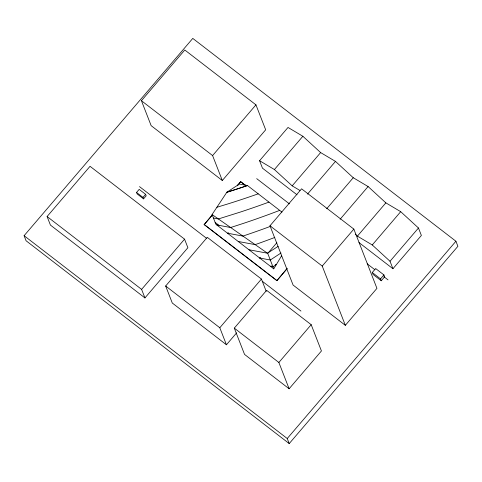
<?xml version="1.0" encoding="UTF-8"?>
<svg xmlns="http://www.w3.org/2000/svg" width="482" height="482" viewBox="0 0 482 482"><rect width="100%" height="100%" fill="white"/><g stroke="black" fill="none" stroke-linecap="round" stroke-linejoin="round"><path stroke-width="0.72" d="M281.958 212.122L247.489 185.546L239.391 184.04L226.817 192.276L212.074 214.544L215.852 224.232L273.752 268.86L281.681 255.647M24.1 235.698L192.782 38.409L455.924 241.241L457.9 246.302L289.218 443.591L26.076 240.759L24.1 235.698L287.242 438.524L289.218 443.591M141.425 100.714L184.787 50.001L255.954 104.853L265.678 129.797L222.316 180.509L151.149 125.657L141.425 100.714L212.592 155.566L222.316 180.509M47.097 216.538L90.044 166.308L184.558 239.156L187.89 247.7L144.937 297.93L50.429 225.082L47.097 216.538L141.612 289.387L144.937 297.93M136.545 192.451L139.178 189.372L145.612 194.324L146.179 195.788L143.546 198.867L137.117 193.909L136.545 192.451L142.979 197.409L143.546 198.867M142.979 197.409L145.612 194.324M212.592 155.566L255.954 104.853M141.612 289.387L184.558 239.156M287.139 268.673L276.897 280.657L204.181 224.612L212.405 214.725M237.289 185.618L240.705 181.624L245.477 185.299M204.181 224.612L212.478 214.912M237.361 185.805L240.705 181.624M297.026 194.806L262.479 168.176L259.569 160.717L288.019 127.447L302.865 136.267L320.632 152.583L335.478 161.404L353.246 177.725L368.091 186.546L385.859 202.862L400.705 211.682L418.472 227.998L421.376 235.457L392.932 268.727L358.982 242.554M236.602 332.881L226.438 344.775L172.291 303.033L165.657 286.013L207.284 237.325L261.431 279.06L266.209 291.315M259.569 160.717L274.415 169.537L302.865 136.267M274.415 169.537L292.182 185.853L320.632 152.583M269.98 225.793L301.587 188.823L353.842 229.101L376.942 288.357L345.341 325.326L293.086 285.049L269.98 225.793L322.235 266.07L345.341 325.326M307.51 194.113L335.478 161.404M273.752 268.86L267.727 253.399L276.855 242.717M226.438 344.775L219.804 327.754L261.431 279.06M326.724 208.736L353.246 177.725M234.3 328.128L266.618 290.333L311.185 324.687L321.434 350.974L289.122 388.769L244.549 354.415L234.3 328.128L278.873 362.482L289.122 388.769M276.897 280.657L287.067 268.486M340.123 219.25L368.091 186.546M322.235 266.07L353.842 229.101M355.258 234.156L357.409 236.132L385.859 202.862M357.409 236.132L372.255 244.952L400.705 211.682M278.873 362.482L311.185 324.687M372.267 272.517L375.653 268.552L383.919 274.927L384.654 276.801L381.268 280.765L372.996 274.391L372.267 272.517L380.533 278.891L381.268 280.765M392.932 268.727L390.022 261.268L418.472 227.998M380.533 278.891L383.919 274.927M287.242 438.524L455.924 241.241M278.12 246.386L267.438 253.195L248.971 249.76M280.97 253.02L270.3 260.009L259.708 258.033M279.699 210.375L276.626 211.544A170.592 30.203 -22 0 1 242.946 223.534L230.655 227.516L216.761 224.931M228.564 232.806L227.498 233.21L242.916 236.078A163.494 28.944 -22 0 0 270.884 226.197M271.553 265.974L270.444 266.311L272.939 266.775L276.337 264.552L275.234 264.877M216.888 207.278L227.209 204.133A189.318 33.517 -22 0 0 258.219 193.83M213.436 218.033L218.394 218.955L240.5 212.014A178.141 31.541 -22 0 0 268.962 202.103M238.235 241.482L255.177 244.633A157.638 27.908 -22 0 0 274.83 237.427M292.182 185.853L299.931 190.456M212.074 214.544L267.727 253.399M215.153 222.443L218.985 225.347M256.701 178.647L289.381 203.838M367.224 263.835L374.948 269.793M383.859 276.662L388.016 279.867M240.777 181.81L245.549 185.486M204.109 224.425L276.825 280.47M139.521 186.636L206.832 238.518M262.226 281.217L300.949 311.065M165.657 286.013L219.804 327.754M372.255 244.952L390.022 261.268M259.72 258.021A162.53 28.775 -22 0 1 260.768 257.689M226.823 192.27A198.891 35.216 -22 0 0 247.483 185.552A198.843 35.204 -22 0 1 226.823 192.27"/></g></svg>
